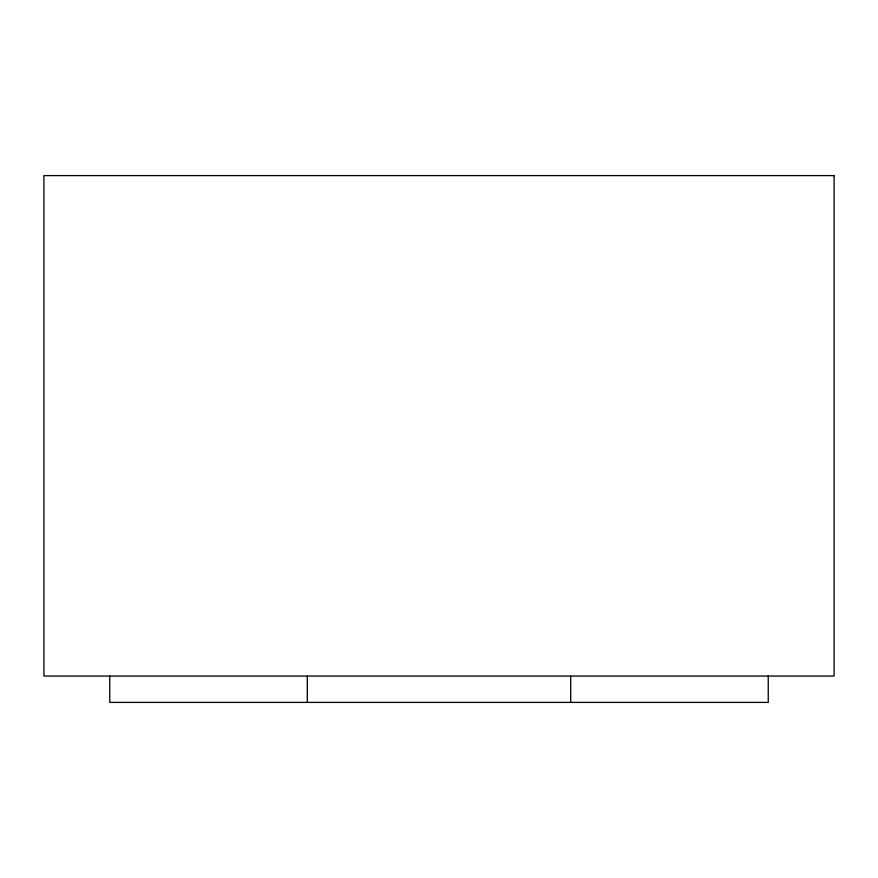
<?xml version="1.0" encoding="UTF-8"?>
<svg xmlns="http://www.w3.org/2000/svg" width="878" height="878" viewBox="0 0 878 878"><rect width="100%" height="100%" fill="white"/><g stroke="black" fill="none" stroke-linecap="round" stroke-linejoin="round"><path stroke-width="1.32" d="M768.25 676.06L768.25 702.4L109.75 702.4L109.75 676.06M570.7 676.06L570.7 702.4M307.3 676.06L307.3 702.4M834.1 175.6L43.9 175.6L43.9 676.06L834.1 676.06L834.1 175.6"/></g></svg>
